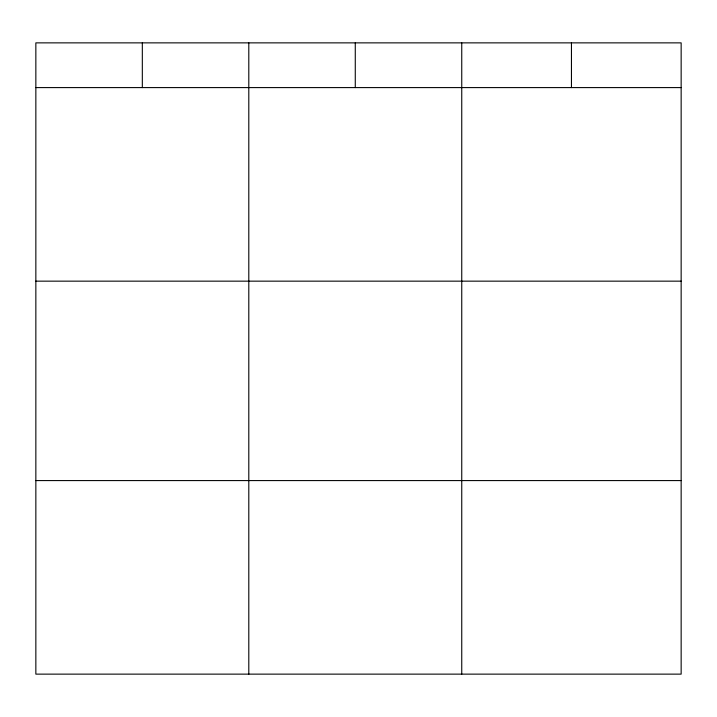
<?xml version="1.0" encoding="UTF-8"?>
<svg xmlns="http://www.w3.org/2000/svg" width="717" height="717" viewBox="0 0 717 717"><rect width="100%" height="100%" fill="white"/><g stroke="black" fill="none" stroke-linecap="round" stroke-linejoin="round"><path stroke-width="1.08" d="M681.15 281.154L681.15 42.868L35.85 42.868L35.85 674.132L681.15 674.132L681.15 281.154L35.85 281.154M35.85 87.591L681.15 87.591M35.85 480.578L681.15 480.578M571.449 42.868L571.449 87.591M461.748 42.868L461.748 674.132M355.273 42.868L355.273 87.591M248.799 42.868L248.799 674.132M142.325 42.868L142.325 87.591"/></g></svg>
